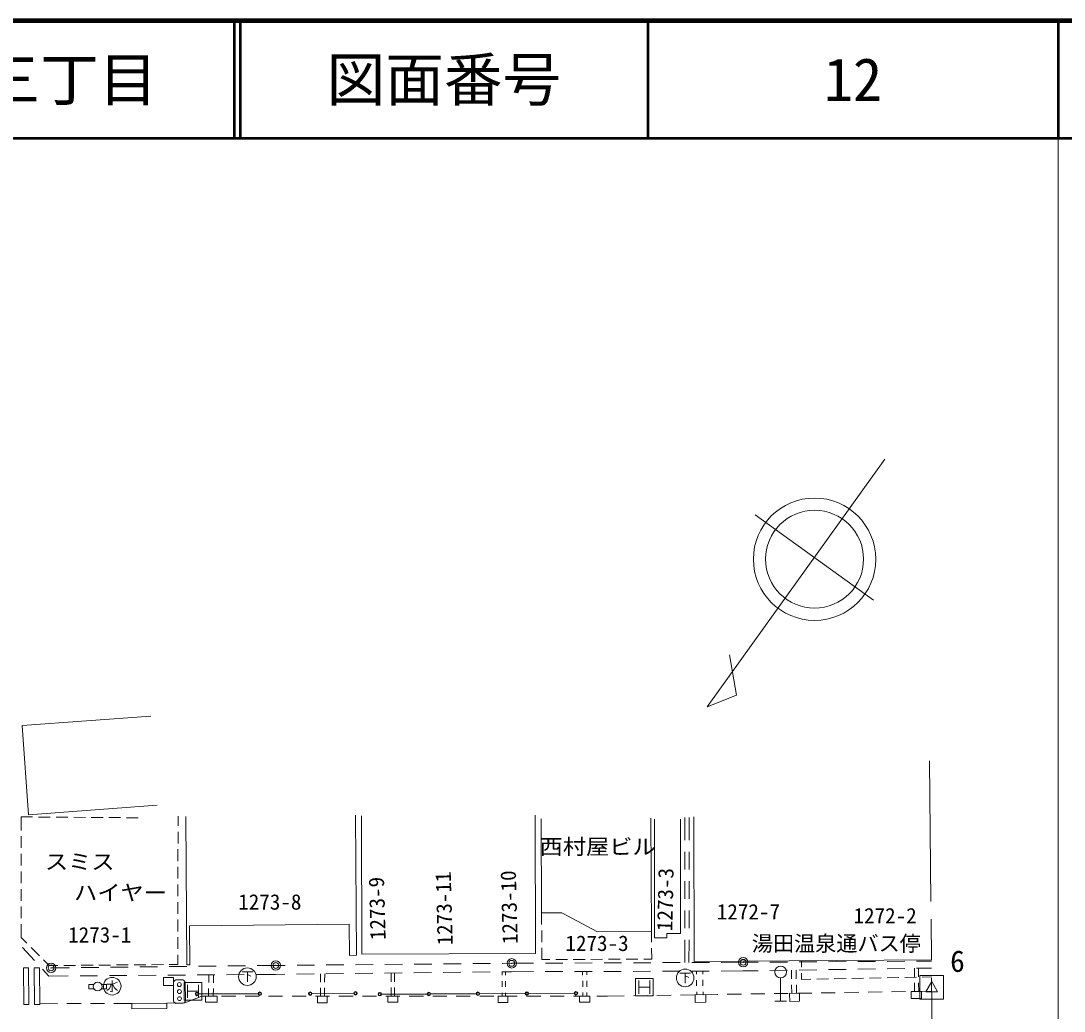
# Model space of a CAD drawing. Units: millimetres, scale not verified. Extents: x 40000 to 680000, y 20000 to 380000.
# Drawn here: x 490553 to 579500, y 295550 to 380000 of the extents above; entities that cross this region are included whole.
import ezdxf
from ezdxf.enums import TextEntityAlignment as Align

# ---------------------------------------------------------------- set-up
doc = ezdxf.new("R2010")
doc.units = ezdxf.units.MM
doc.header["$LTSCALE"] = 1000
doc.header["$PDMODE"] = 32
doc.header["$PDSIZE"] = 500
doc.linetypes.add('CHAIN', pattern=[18.5, 12, -1.5, 3.5, -1.5])
for name, color, linetype, lineweight in [('M-BGD', 7, 'Continuous', 13), ('M-BGD-EXST', 7, 'Continuous', 13), ('M-BMK', 2, 'CHAIN', 13), ('M-BMK-ROW', 30, 'Continuous', 13), ('M-BMK-SRVR', 3, 'Continuous', 13), ('M-STR-STRC', 7, 'Continuous', 13), ('M-TTL', 2, 'Continuous', 140), ('M-TTL-BAND', 7, 'Continuous', 13), ('M-TTL-LINE', 7, 'Continuous', 50)]:
    doc.layers.add(name, color=color, linetype=linetype, lineweight=lineweight)
doc.layers.add('M-BMK-HTXT', color=7, linetype='Continuous')
doc.layers.add('M-TTL-TXT', color=7, linetype='Continuous')
doc.styles.add('ＭＳ ゴシック', font='')
doc.styles.get('ＭＳ ゴシック').set_extended_font_data('MS Gothic')

msp = doc.modelspace()

# ---------------------------------------------------------------- linework, layer by layer
at = {"layer": 'M-BGD'}
for p, q in [((519081, 312254), (519175, 300311)), ((519582, 312216), (519619, 300406)), ((490569, 310966), (490566, 312115)), ((490566, 312115), (491558, 312108)), ((492057, 312104), (493057, 312097)), ((493557, 312093), (494557, 312085)), ((495057, 312082), (496057, 312074)), ((496557, 312070), (497557, 312063)), ((498057, 312059), (499057, 312052)), ((499557, 312048), (500549, 312041)), ((503951, 312173), (503950, 311353)), ((504616, 312141), (504714, 299497)), ((534906, 311942), (534950, 303938)), ((544323, 302345), (544270, 311993)), ((544574, 301794), (544587, 311934)), ((546806, 311931), (546793, 302162)), ((547173, 310133), (547174, 312071)), ((547521, 310133), (547522, 312071)), ((490573, 309466), (490570, 310466)), ((503950, 310853), (503950, 309853)), ((490577, 307966), (490574, 308966)), ((503949, 309353), (503949, 308353)), ((547172, 307633), (547172, 309133)), ((547520, 307633), (547520, 309133)), ((503949, 307853), (503948, 306853)), ((490580, 306466), (490578, 307466)), ((503948, 306353), (503947, 305353)), ((547171, 305133), (547171, 306633)), ((547519, 305133), (547519, 306633)), ((490584, 304966), (490582, 305966)), ((490588, 303466), (490586, 304466)), ((503947, 304853), (503946, 303853)), ((503946, 303353), (503946, 302353)), ((534950, 303938), (536682, 303947)), ((534950, 303938), (534955, 302939)), ((536682, 303947), (539706, 302320)), ((547169, 302633), (547170, 304133)), ((547517, 302633), (547518, 304133)), ((490592, 301817), (490589, 302966)), ((504929, 302822), (518551, 302955)), ((504929, 302822), (504955, 299499)), ((518551, 302955), (518572, 300307)), ((534958, 302439), (534964, 301439)), ((491072, 301335), (490592, 301817)), ((503945, 301853), (503945, 300853)), ((539706, 302320), (544323, 302345)), ((544328, 301419), (544323, 302345)), ((545621, 301793), (544574, 301794)), ((546793, 302162), (545621, 302163)), ((545621, 301793), (545621, 302163)), ((547168, 299695), (547169, 301633)), ((547516, 299694), (547517, 301633)), ((491715, 299875), (490703, 300982)), ((492131, 300271), (491425, 300980)), ((534966, 300939), (534972, 299941)), ((544336, 299992), (544331, 300919)), ((492963, 299434), (492483, 299917)), ((503944, 300353), (503944, 299532)), ((518572, 300307), (519175, 300311)), ((535654, 299945), (534972, 299941)), ((537154, 299953), (536154, 299948)), ((538654, 299961), (537654, 299956)), ((540154, 299970), (539154, 299964)), ((541654, 299978), (540654, 299972)), ((543154, 299986), (542154, 299980)), ((544336, 299992), (543654, 299989)), ((556915, 299746), (558415, 299756)), ((557095, 299839), (557099, 299294)), ((559415, 299762), (560915, 299771)), ((561915, 299778), (563415, 299787)), ((564415, 299793), (565915, 299803)), ((566915, 299809), (568191, 299817)), ((492935, 298543), (492390, 299138)), ((493704, 299441), (492963, 299434)), ((493126, 299239), (494708, 299256)), ((495204, 299454), (494204, 299445)), ((496704, 299468), (495704, 299459)), ((495708, 299267), (497208, 299283)), ((498204, 299481), (497204, 299472)), ((498208, 299294), (499708, 299311)), ((499704, 299494), (498704, 299486)), ((501204, 299508), (500204, 299499)), ((500708, 299321), (502208, 299338)), ((502704, 299521), (501704, 299512)), ((503944, 299532), (503203, 299526)), ((503208, 299349), (504707, 299365)), ((504714, 299497), (504955, 299499)), ((505707, 299376), (507207, 299392)), ((508207, 299403), (509707, 299419)), ((510707, 299430), (512289, 299448)), ((512289, 299448), (513096, 299455)), ((514096, 299464), (515596, 299477)), ((516596, 299486), (518096, 299500)), ((519096, 299509), (520596, 299522)), ((521596, 299531), (523096, 299545)), ((524096, 299554), (525596, 299567)), ((528066, 298863), (526566, 298846)), ((526596, 299576), (528096, 299590)), ((530565, 298890), (529066, 298874)), ((529096, 299599), (530596, 299612)), ((532374, 298910), (531565, 298902)), ((531586, 298615), (531586, 298902)), ((531596, 299621), (532403, 299628)), ((531864, 298614), (531865, 298901)), ((534247, 298917), (532374, 298910)), ((532403, 299628), (534271, 299637)), ((536747, 298925), (535247, 298920)), ((535271, 299641), (536771, 299648)), ((539247, 298934), (537747, 298929)), ((537771, 299652), (539271, 299659)), ((538446, 298630), (538442, 298931)), ((538797, 298634), (538794, 298935)), ((541747, 298942), (540247, 298937)), ((540271, 299664), (541771, 299670)), ((544247, 298950), (542747, 298945)), ((542771, 299675), (544271, 299682)), ((546747, 298959), (545247, 298954)), ((545271, 299686), (546771, 299693)), ((549247, 298967), (547747, 298962)), ((547771, 299697), (549271, 299704)), ((548161, 298704), (548158, 298964)), ((548699, 298710), (548697, 298969)), ((552120, 298977), (550247, 298971)), ((550271, 299708), (552138, 299717)), ((553409, 298997), (552120, 298977)), ((552138, 299717), (553415, 299725)), ((555909, 299035), (554409, 299012)), ((554415, 299731), (555915, 299740)), ((556258, 298304), (556251, 299040)), ((556667, 298308), (556660, 299044)), ((558409, 299073), (556909, 299050)), ((560908, 299112), (559408, 299089)), ((563408, 299150), (561908, 299127)), ((565908, 299188), (564408, 299165)), ((566744, 298464), (566737, 299201)), ((568196, 299223), (566908, 299203)), ((567092, 298468), (567085, 299204)), ((494596, 298555), (492935, 298543)), ((497096, 298574), (495596, 298563)), ((499596, 298593), (498096, 298582)), ((502096, 298612), (500596, 298600)), ((504596, 298631), (503096, 298619)), ((503577, 296413), (503566, 298013)), ((504364, 298218), (503764, 298214)), ((504477, 296494), (504477, 297994)), ((504477, 297994), (505977, 297994)), ((504566, 298020), (504577, 296420)), ((507096, 298649), (505596, 298638)), ((505977, 297994), (505977, 296494)), ((506571, 297984), (506582, 298645)), ((506973, 297978), (506984, 298639)), ((509596, 298668), (508096, 298657)), ((512258, 298688), (510596, 298676)), ((513067, 298697), (512258, 298688)), ((515566, 298725), (514066, 298708)), ((516108, 298028), (516108, 298731)), ((516454, 298027), (516455, 298730)), ((518066, 298752), (516566, 298736)), ((520566, 298780), (519066, 298763)), ((523066, 298808), (521566, 298791)), ((522117, 298061), (522112, 298797)), ((522403, 298063), (522399, 298799)), ((525566, 298835), (524066, 298819)), ((531585, 297615), (531585, 298115)), ((531863, 297614), (531864, 298114)), ((538458, 297630), (538452, 298130)), ((538809, 297634), (538803, 298134)), ((542955, 296842), (542955, 298342)), ((542955, 298342), (544455, 298342)), ((543236, 298154), (543236, 297029)), ((544174, 298154), (544174, 297029)), ((544455, 298342), (544455, 296842)), ((548170, 297705), (548165, 298205)), ((548709, 297710), (548704, 298210)), ((555330, 298392), (555330, 296392)), ((557103, 298794), (557107, 298248)), ((557107, 298248), (557906, 298264)), ((558406, 298274), (559406, 298293)), ((559906, 298303), (560906, 298323)), ((561406, 298333), (562405, 298353)), ((562905, 298362), (563905, 298382)), ((564405, 298392), (565405, 298412)), ((565905, 298421), (566905, 298441)), ((567211, 296584), (567211, 298584)), ((567211, 298584), (569211, 298584)), ((567404, 298451), (568203, 298467)), ((568211, 298084), (567711, 297184)), ((568711, 297184), (568211, 298084)), ((569211, 298584), (569211, 296584)), ((496779, 297835), (496354, 297835)), ((496354, 297835), (496354, 297460)), ((496354, 297460), (496779, 297460)), ((497429, 297835), (497854, 297835)), ((497854, 297460), (497429, 297460)), ((497854, 297835), (497854, 297460)), ((504758, 297806), (504758, 296681)), ((504758, 297244), (505695, 297244)), ((505695, 297806), (505695, 296681)), ((506552, 296823), (506563, 297484)), ((506954, 296816), (506965, 297478)), ((516107, 296825), (516107, 297528)), ((516454, 296824), (516454, 297527)), ((522125, 296826), (522120, 297561)), ((522411, 296828), (522406, 297563)), ((531583, 296828), (531584, 297115)), ((531862, 296827), (531862, 297114)), ((538467, 296829), (538464, 297130)), ((538818, 296833), (538815, 297134)), ((543236, 297592), (544174, 297592)), ((548177, 296945), (548175, 297205)), ((548716, 296951), (548713, 297210)), ((556271, 297068), (556263, 297804)), ((556679, 297072), (556672, 297808)), ((556784, 297076), (557984, 297094)), ((558784, 297107), (559984, 297125)), ((560784, 297137), (561984, 297155)), ((562784, 297167), (563983, 297186)), ((564783, 297198), (565983, 297216)), ((566756, 297228), (566749, 297964)), ((566783, 297228), (568215, 297250)), ((567104, 297231), (567097, 297968)), ((567711, 297184), (568711, 297184)), ((492167, 296218), (493685, 296216)), ((494485, 296215), (495685, 296213)), ((496485, 296212), (497685, 296211)), ((498485, 296209), (500003, 296207)), ((502992, 296222), (504542, 296253)), ((503778, 296214), (504378, 296218)), ((505977, 296494), (504477, 296494)), ((504542, 296253), (505990, 296823)), ((505717, 297020), (510781, 297038)), ((505990, 296823), (506872, 296823)), ((507672, 296823), (508872, 296823)), ((509672, 296823), (510872, 296824)), ((511672, 296824), (512872, 296824)), ((513672, 296824), (514872, 296824)), ((515372, 297048), (518932, 297074)), ((515672, 296825), (516872, 296825)), ((517672, 296825), (518872, 296825)), ((519672, 296825), (520872, 296826)), ((521306, 296992), (525186, 297012)), ((521672, 296826), (522872, 296826)), ((523672, 296826), (524872, 296826)), ((525486, 297014), (529367, 297033)), ((525672, 296827), (526872, 296827)), ((527672, 296827), (528872, 296827)), ((529667, 297035), (533547, 297054)), ((529672, 296827), (530872, 296828)), ((531672, 296828), (532872, 296828)), ((533672, 296828), (534872, 296828)), ((533847, 297056), (537727, 297076)), ((535672, 296829), (536872, 296829)), ((537672, 296829), (538872, 296829)), ((539672, 296829), (540555, 296830)), ((540555, 296830), (541986, 296851)), ((542786, 296863), (543986, 296882)), ((544455, 296842), (542955, 296842)), ((544786, 296894), (545986, 296912)), ((546785, 296924), (547985, 296943)), ((548785, 296955), (549985, 296973)), ((550785, 296985), (551985, 297003)), ((552785, 297015), (553985, 297034)), ((554785, 297046), (555984, 297064)), ((554830, 296392), (555830, 296392)), ((569211, 296584), (567211, 296584))]:
    msp.add_line(p, q, dxfattribs=at)
for points in [[(502186, 313115), (491217, 312305), (490657, 319899), (501626, 320709)], [(519619, 300406), (534439, 300452), (534402, 312262)], [(547921, 312115), (547945, 299775), (568190, 299917)]]:
    msp.add_lwpolyline(points, dxfattribs=at)
for points in [[(502714, 298431), (503580, 298431), (503580, 297744), (502714, 297744)], [(566461, 297223), (567327, 297236), (567336, 296638), (566470, 296625)], [(506290, 296823), (507286, 296823), (507286, 296307), (506290, 296307)], [(515844, 296825), (516669, 296825), (516669, 296251), (515844, 296251)], [(521842, 296826), (522696, 296826), (522696, 296311), (521842, 296311)], [(532068, 296828), (531243, 296828), (531243, 296288), (532068, 296288)], [(538192, 296829), (539056, 296829), (539056, 296308), (538192, 296308)], [(548035, 296943), (548946, 296957), (548956, 296314), (548044, 296300)], [(556092, 297066), (556937, 297079), (556947, 296393), (556102, 296380)]]:
    msp.add_lwpolyline(points, close=True, dxfattribs=at)
for centre, radius in [((555330, 298892), 500), ((497104, 297648), 375), ((504067, 297816), 167), ((504071, 297216), 167), ((505567, 297020), 150), ((505567, 297020), 120), ((505567, 297020), 100), ((510931, 297038), 150), ((510931, 297038), 120), ((510931, 297038), 100), ((515222, 297047), 150), ((515222, 297047), 120), ((515222, 297047), 100), ((519082, 297075), 150), ((519082, 297075), 120), ((519082, 297075), 100), ((521156, 296992), 150), ((521156, 296992), 120), ((521156, 296992), 100), ((525336, 297013), 150), ((525336, 297013), 120), ((525336, 297013), 100), ((529517, 297034), 150), ((529517, 297034), 120), ((529517, 297034), 100), ((533697, 297055), 150), ((533697, 297055), 120), ((533697, 297055), 100), ((537877, 297076), 150), ((537877, 297076), 120), ((537877, 297076), 100), ((504076, 296616), 167)]:
    msp.add_circle(centre, radius, dxfattribs=at)
for centre, radius, start, end in [((503861, 297920), 310, 108.22578, 162.58691), ((504277, 297929), 302, 17.53195, 73.28074), ((503877, 296516), 318, 198.97657, 251.83612), ((504273, 296521), 320, 289.20293, 341.60976)]:
    msp.add_arc(centre, radius, start, end, dxfattribs=at)
at = {"layer": 'M-BGD-EXST'}
for p, q in [((509416, 298900), (510316, 298900)), ((509866, 298900), (509866, 298038)), ((498341, 298163), (498341, 297188)), ((498791, 298013), (498378, 297863)), ((509866, 298675), (510166, 298525)), ((546742, 298798), (547642, 298798)), ((547192, 298798), (547192, 297935)), ((547192, 298573), (547492, 298423)), ((497891, 297863), (498266, 297863)), ((498078, 297451), (497891, 297301)), ((498191, 297638), (498078, 297451)), ((498341, 297188), (498153, 297226)), ((498266, 297863), (498191, 297638)), ((498378, 297863), (498528, 297526)), ((498528, 297526), (498641, 297413)), ((498641, 297413), (498791, 297301))]:
    msp.add_line(p, q, dxfattribs=at)
for centre in [(509866, 298488), (547192, 298385), (498341, 297676)]:
    msp.add_circle(centre, 750, dxfattribs=at)
at = {"layer": 'M-BMK'}
msp.add_line((568034, 316901), (568804, 233130), dxfattribs=at)
at = {"layer": 'M-BMK-ROW'}
for centre in [(512289, 299448), (532403, 299628), (552138, 299717), (493126, 299239)]:
    msp.add_circle(centre, 400, dxfattribs=at)
for p in [(532403, 299628), (552138, 299717), (493126, 299239), (512289, 299448)]:
    msp.add_point(p, dxfattribs=at)
at = {"layer": 'M-BMK-SRVR'}
for p, q in [((564211, 342626), (549054, 321501)), ((563233, 330595), (553159, 337870)), ((551568, 322493), (550967, 325930)), ((549054, 321501), (551568, 322493))]:
    msp.add_line(p, q, dxfattribs=at)
for radius in [5217, 4174]:
    msp.add_circle((558224, 334090), radius, dxfattribs=at)
at = {"layer": 'M-STR-STRC'}
for points in [[(490764, 299231), (490796, 296104), (491246, 296108), (491214, 299235)], [(491687, 299240), (491718, 296113), (492168, 296117), (492136, 299244)], [(500003, 296207), (502992, 296222), (502998, 295772), (500009, 295757)]]:
    msp.add_lwpolyline(points, close=True, dxfattribs=at)
at = {"layer": 'M-TTL'}
msp.add_line((680000, 380000), (40000, 380000), dxfattribs=at)
at = {"layer": 'M-TTL-BAND'}
msp.add_line((579000, 20000), (579000, 370000), dxfattribs=at)
at = {"layer": 'M-TTL-LINE'}
for p, q in [((508747, 380000), (508747, 370000)), ((509247, 380000), (509247, 370000)), ((543997, 380000), (543997, 370000)), ((579000, 380000), (579000, 370000)), ((40000, 370000), (680000, 370000))]:
    msp.add_line(p, q, dxfattribs=at)

# ---------------------------------------------------------------- texts
at = {"layer": 'M-BGD', "style": 'ＭＳ ゴシック', "width": 1.1}
for s, p in [('西村屋ビル', (534773, 308521)), ('スミス', (492602, 307239)), ('ハイヤー', (495086, 304598))]:
    msp.add_text(s, height=1320, dxfattribs=at).set_placement(p, align=Align.BOTTOM_LEFT)
at = {"layer": 'M-BGD', "style": 'ＭＳ ゴシック'}
msp.add_text('湯田温泉通バス停', height=1320, dxfattribs=at).set_placement((560080, 301323), align=Align.MIDDLE_CENTER)
at = {"layer": 'M-BMK-HTXT', "style": 'ＭＳ ゴシック'}
for s, rotation, p in [('1273-9', 91.585, (521978, 304335)), ('1273-11', 91.585, (527685, 304335)), ('1273-10', 91.585, (533233, 304441)), ('1273-3', 88.695, (546549, 305043))]:
    msp.add_text(s, height=1320, rotation=rotation, dxfattribs=at).set_placement(p, align=Align.BOTTOM_CENTER)
for s, p in [('1273-8', (511780, 303807)), ('1272-7', (552579, 302970)), ('1272-2', (564236, 302635)), ('1273-1', (497277, 301006)), ('1273-3', (539676, 300284))]:
    msp.add_text(s, height=1320, dxfattribs=at).set_placement(p, align=Align.BOTTOM_CENTER)
at = {"layer": 'M-BMK-SRVR', "style": 'ＭＳ ゴシック'}
msp.add_text('6', height=1833, dxfattribs=at).set_placement((569782, 298347), align=Align.BOTTOM_LEFT)
at = {"layer": 'M-TTL-TXT', "style": 'ＭＳ ゴシック'}
msp.add_text('山口市泉都町\u3000熊野町\u3000湯田温泉一丁目、三丁目', height=3666, dxfattribs=at).set_placement((392196, 375000), align=Align.MIDDLE_LEFT)
for s, p in [('図面番号', (526622, 375000)), ('12', (561497, 375000))]:
    msp.add_text(s, height=3666, dxfattribs=at).set_placement(p, align=Align.MIDDLE_CENTER)

doc.saveas('drawing.dxf')
